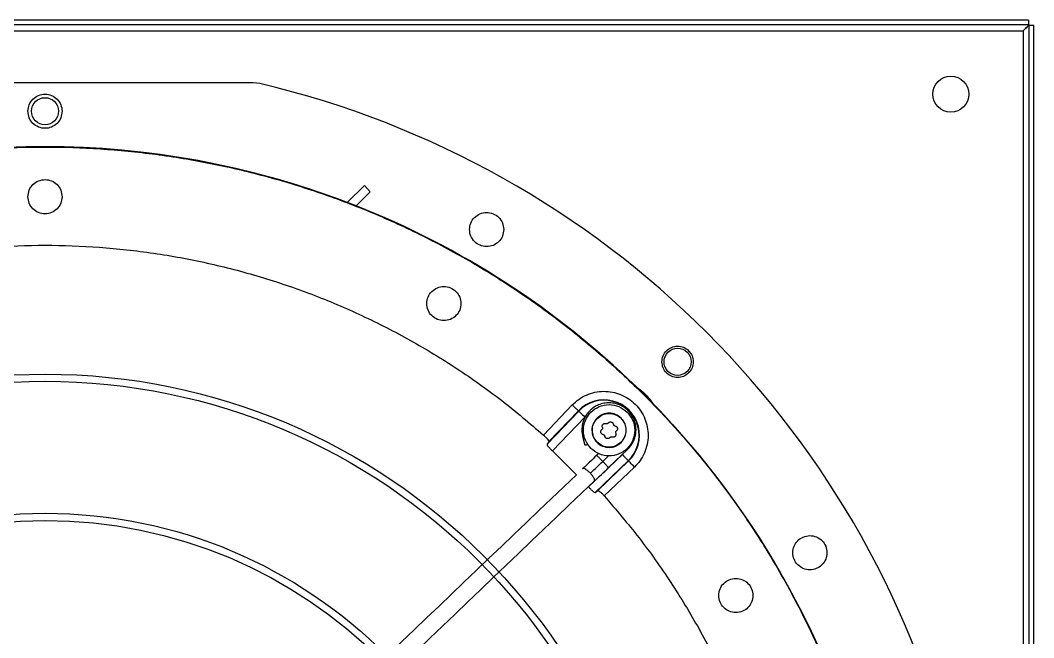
# Model space of a CAD drawing. Header units: inches. Extents: x 547 to 857, y -2 to 194.
# Drawn here: x 643.71 to 657.71, y 71.22 to 79.76 of the extents above; entities that cross this region are included whole.
import ezdxf

# ---------------------------------------------------------------- set-up
doc = ezdxf.new("R2010")
doc.units = ezdxf.units.IN
doc.header["$MEASUREMENT"] = 0

msp = doc.modelspace()

# ---------------------------------------------------------------- linework, layer by layer
at = {"linetype": 'Continuous', "lineweight": 25}
for p, q in [((657.6447, 79.7552), (630.6389, 79.7552)), ((657.6447, 79.6922), (630.6389, 79.6922)), ((657.6447, 79.7552), (657.6447, 79.6922)), ((630.7148, 79.6092), (657.5688, 79.6092)), ((657.5688, 79.6092), (657.5688, 52.3592)), ((657.7148, 79.6851), (657.6518, 79.6851)), ((657.6518, 52.2832), (657.6518, 79.6851)), ((657.7148, 52.2832), (657.7148, 79.6851)), ((646.9296, 78.8915), (641.1745, 78.8915)), ((647.02, 78.881), (646.9296, 78.8915)), ((648.2295, 77.2353), (648.4653, 77.4712)), ((648.4653, 77.4712), (648.5472, 77.386)), ((648.5472, 77.386), (648.3498, 77.1886)), ((650.9393, 74.0218), (651.3377, 74.4386)), ((650.9889, 73.8947), (651.4271, 74.3531)), ((651.0158, 73.9309), (651.4231, 74.357)), ((651.5124, 74.2715), (651.0644, 73.8028)), ((651.4231, 74.357), (651.4271, 74.3531)), ((651.4814, 74.0062), (651.5112, 73.884)), ((651.0158, 73.9309), (650.9889, 73.8947)), ((651.8401, 73.5721), (652.1049, 73.8252)), ((651.0644, 73.8028), (651.3944, 73.4729)), ((651.5618, 73.3054), (652.0305, 73.7534)), ((651.6537, 73.2299), (652.1121, 73.6681)), ((651.702, 73.7668), (651.6769, 73.7429)), ((651.7585, 73.6575), (651.8382, 73.7337)), ((652.1121, 73.6681), (652.116, 73.664)), ((652.116, 73.664), (651.6899, 73.2568)), ((652.1976, 73.5787), (651.7808, 73.1803)), ((651.6537, 73.2299), (651.6899, 73.2568))]:
    msp.add_line(p, q, dxfattribs=at)
at = {"linetype": 'Continuous', "lineweight": 25, "flags": 128}
for points in [[(651.4231, 74.357), (651.4212, 74.3588), (651.4161, 74.3636), (651.4082, 74.3712), (651.3975, 74.3814), (651.3847, 74.3937), (651.37, 74.4077), (651.3542, 74.4228), (651.3377, 74.4386)], [(651.4271, 74.3531), (651.429, 74.3513), (651.434, 74.3465), (651.442, 74.3389), (651.4526, 74.3287), (651.4655, 74.3164), (651.4801, 74.3024), (651.496, 74.2873), (651.5124, 74.2715)], [(652.0305, 73.7534), (652.0463, 73.737), (652.0614, 73.7211), (652.0754, 73.7065), (652.0877, 73.6936), (652.0979, 73.683), (652.1055, 73.675), (652.1103, 73.67), (652.1121, 73.6681)], [(652.1976, 73.5787), (652.1818, 73.5952), (652.1667, 73.611), (652.1527, 73.6256), (652.1404, 73.6385), (652.1302, 73.6491), (652.1226, 73.6571), (652.1178, 73.6622), (652.116, 73.664)]]:
    msp.add_lwpolyline(points, dxfattribs=at)
at = {"linetype": 'Continuous', "lineweight": 25}
for centre, radius in [((656.5688, 78.7342), 0.25), ((644.052, 78.4978), 0.1875), ((644.052, 66.293), 11.7126), ((652.7934, 75.0344), 0.1875), ((644.052, 66.293), 8.5704), ((644.052, 66.293), 8.472), ((644.052, 66.293), 6.6478), ((644.052, 66.293), 6.5493)]:
    msp.add_circle(centre, radius, dxfattribs=at)
for centre, radius, start, end in [((644.052, 66.293), 12.9331, 13.26667, 76.73333), ((644.052, 66.293), 11.7147, 69.09994, 110.90006), ((644.052, 66.293), 11.7147, 45.79736, 68.46866), ((651.7773, 74.0183), 0.4901, 313.70945, 136.29055), ((651.7773, 74.0183), 0.4845, 313.70945, 136.29055), ((644.052, 66.293), 11.7147, 21.53134, 44.20264)]:
    msp.add_arc(centre, radius, start, end, dxfattribs=at)
for points, knots in [([(657.6447, 79.6922), (657.6443, 79.6918), (657.6435, 79.6909), (657.6392, 79.6849), (657.6327, 79.6763), (657.6211, 79.6627), (657.5994, 79.6408), (657.5802, 79.6209), (657.5688, 79.6092)], [0, 0, 0, 0, 0.1202754, 0.2365964, 0.3512753, 0.4667359, 0.683958, 1, 1, 1, 1]), ([(657.5688, 79.6092), (657.5815, 79.6215), (657.6023, 79.6416), (657.6266, 79.6655), (657.6425, 79.6782), (657.6507, 79.6839), (657.6515, 79.6848), (657.6518, 79.6851)], [0, 0, 0, 0, 0.3427326, 0.5568104, 0.7264845, 0.8967102, 1, 1, 1, 1]), ([(643.8158, 78.4978), (643.8193, 78.5286), (643.8264, 78.5903), (643.8809, 78.669), (643.9591, 78.7216), (644.052, 78.7401), (644.145, 78.7216), (644.2232, 78.669), (644.2777, 78.5903), (644.2847, 78.5286), (644.2883, 78.4978)], [0, 0, 0, 0, 0.1245349, 0.2497054, 0.3748574, 0.4999969, 0.6251426, 0.7502946, 0.8754651, 1, 1, 1, 1]), ([(644.2883, 78.4978), (644.2846, 78.4665), (644.2774, 78.4044), (644.2224, 78.3258), (644.1444, 78.2737), (644.052, 78.2554), (643.9597, 78.2737), (643.8817, 78.3258), (643.8267, 78.4044), (643.8194, 78.4665), (643.8158, 78.4978)], [0, 0, 0, 0, 0.1262511, 0.2513295, 0.3756274, 0.5000031, 0.6243726, 0.7486705, 0.8737489, 1, 1, 1, 1]), ([(632.3425, 66.293), (632.3473, 66.5485), (632.357, 67.0594), (632.435, 67.8225), (632.5591, 68.5791), (632.7335, 69.3258), (632.956, 70.0596), (633.2261, 70.7773), (633.5426, 71.4757), (633.9041, 72.152), (634.309, 72.8031), (634.7556, 73.4264), (635.2421, 74.0192), (635.7662, 74.5788), (636.3259, 75.103), (636.9186, 75.5895), (637.5419, 76.0361), (638.1931, 76.441), (638.8694, 76.8025), (639.5678, 77.1189), (640.2855, 77.3891), (641.0192, 77.6116), (641.766, 77.7858), (642.5226, 77.9107), (643.2857, 77.9858), (644.052, 78.0109), (644.8184, 77.9858), (645.5815, 77.9107), (646.3381, 77.7858), (647.0849, 77.6116), (647.8186, 77.3891), (648.5363, 77.1189), (649.2347, 76.8025), (649.911, 76.441), (650.5622, 76.0361), (651.1854, 75.5895), (651.7782, 75.103), (652.3378, 74.5788), (652.862, 74.0192), (653.3485, 73.4264), (653.7951, 72.8031), (654.2, 72.152), (654.5615, 71.4757), (654.878, 70.7773), (655.1481, 70.0596), (655.3706, 69.3258), (655.5449, 68.5791), (655.6691, 67.8225), (655.7471, 67.0594), (655.7567, 66.5485), (655.7616, 66.293)], [0, 0, 0, 0, 0.0208333, 0.0416667, 0.0625, 0.0833333, 0.1041667, 0.125, 0.1458333, 0.1666667, 0.1875, 0.2083334, 0.2291667, 0.25, 0.2708334, 0.2916666, 0.3125, 0.3333333, 0.3541667, 0.375, 0.3958333, 0.4166666, 0.4375001, 0.4583333, 0.4791667, 0.5, 0.5208333, 0.5416667, 0.5625, 0.5833334, 0.6041667, 0.625, 0.6458334, 0.6666667, 0.6875, 0.7083334, 0.7291667, 0.75, 0.7708333, 0.7916667, 0.8125, 0.8333333, 0.8541667, 0.875, 0.8958333, 0.9166667, 0.9375, 0.9583333, 0.9791667, 1, 1, 1, 1]), ([(643.8158, 77.3167), (643.8194, 77.3476), (643.8265, 77.4094), (643.8811, 77.488), (643.9592, 77.5406), (644.052, 77.559), (644.1449, 77.5406), (644.223, 77.488), (644.2776, 77.4094), (644.2847, 77.3476), (644.2883, 77.3167)], [0, 0, 0, 0, 0.1249991, 0.2500007, 0.3749975, 0.4999969, 0.6250025, 0.7499993, 0.8750009, 1, 1, 1, 1]), ([(644.2883, 77.3167), (644.2847, 77.2857), (644.2776, 77.2239), (644.223, 77.1453), (644.1449, 77.0927), (644.052, 77.0743), (643.9592, 77.0927), (643.8811, 77.1453), (643.8265, 77.2239), (643.8194, 77.2857), (643.8158, 77.3167)], [0, 0, 0, 0, 0.1249991, 0.2500007, 0.3749975, 0.5000031, 0.6250025, 0.7499993, 0.8750009, 1, 1, 1, 1]), ([(649.9182, 76.8626), (649.9216, 76.893), (649.9285, 76.9541), (649.9821, 77.0327), (650.0599, 77.0859), (650.153, 77.105), (650.2463, 77.087), (650.3249, 77.0346), (650.3799, 76.9557), (650.387, 76.8937), (650.3906, 76.8626)], [0, 0, 0, 0, 0.1228082, 0.2472162, 0.3726972, 0.4981629, 0.6236178, 0.749069, 0.8745261, 1, 1, 1, 1]), ([(650.3906, 76.8626), (650.387, 76.8314), (650.3798, 76.769), (650.3242, 76.69), (650.2455, 76.638), (650.1527, 76.6203), (650.0604, 76.6392), (649.9829, 76.6919), (649.9288, 76.7703), (649.9217, 76.8318), (649.9182, 76.8626)], [0, 0, 0, 0, 0.1262372, 0.2524755, 0.3778371, 0.5021795, 0.6265873, 0.7511305, 0.8754503, 1, 1, 1, 1]), ([(637.1648, 74.0218), (637.3558, 74.185), (637.7379, 74.5113), (638.3542, 74.9463), (638.9981, 75.3384), (639.6694, 75.6818), (640.3638, 75.9757), (641.0777, 76.2183), (641.8074, 76.4083), (642.549, 76.5448), (643.2985, 76.6269), (644.052, 76.6544), (644.8056, 76.6269), (645.5551, 76.5448), (646.2967, 76.4083), (647.0264, 76.2183), (647.7403, 75.9757), (648.4347, 75.6818), (649.106, 75.3384), (649.7499, 74.9463), (650.3662, 74.5113), (650.7483, 74.185), (650.9393, 74.0218)], [0, 0, 0, 0, 0.04999991, 0.09999992, 0.14999988, 0.19999993, 0.25, 0.30000004, 0.35000001, 0.40000012, 0.45000007, 0.49999985, 0.54999995, 0.5999999, 0.65000001, 0.69999997, 0.75000002, 0.80000009, 0.85, 0.89999996, 0.94999997, 1, 1, 1, 1]), ([(649.3276, 75.8398), (649.3312, 75.8707), (649.3383, 75.9325), (649.3929, 76.0112), (649.471, 76.0637), (649.5639, 76.0821), (649.6567, 76.0637), (649.7348, 76.0112), (649.7894, 75.9325), (649.7965, 75.8707), (649.8001, 75.8398)], [0, 0, 0, 0, 0.1249991, 0.2499995, 0.3750006, 0.5, 0.6249994, 0.7500005, 0.8750009, 1, 1, 1, 1]), ([(649.8001, 75.8398), (649.7965, 75.8089), (649.7894, 75.747), (649.7348, 75.6684), (649.6567, 75.6158), (649.5639, 75.5974), (649.471, 75.6158), (649.3929, 75.6684), (649.3383, 75.747), (649.3312, 75.8089), (649.3276, 75.8398)], [0, 0, 0, 0, 0.1249998, 0.2499996, 0.3750006, 0.5, 0.6249994, 0.7500004, 0.8750002, 1, 1, 1, 1]), ([(652.5769, 75.0344), (652.5801, 75.0623), (652.5864, 75.1183), (652.6355, 75.1902), (652.7065, 75.239), (652.7918, 75.2567), (652.8775, 75.2402), (652.9496, 75.1921), (653.0001, 75.1198), (653.0067, 75.0629), (653.01, 75.0344)], [0, 0, 0, 0, 0.1231631, 0.246863, 0.3721336, 0.4977232, 0.6232986, 0.7488632, 0.8744251, 1, 1, 1, 1]), ([(653.01, 75.0344), (653.0067, 75.0059), (653.0001, 74.9487), (652.9492, 74.8763), (652.877, 74.8285), (652.7918, 74.8123), (652.7072, 74.8297), (652.6362, 74.878), (652.5866, 74.9499), (652.5801, 75.0063), (652.5769, 75.0344)], [0, 0, 0, 0, 0.1259762, 0.2519645, 0.3777906, 0.502428, 0.6266806, 0.7512172, 0.8757515, 1, 1, 1, 1]), ([(652.2195, 74.6911), (652.2638, 74.6585), (652.3524, 74.5934), (652.4175, 74.5048), (652.4501, 74.4605)], [0, 0, 0, 0, 0.4999994, 1, 1, 1, 1]), ([(651.3377, 74.4386), (651.3665, 74.4655), (651.4252, 74.5203), (651.5325, 74.5793), (651.65, 74.6174), (651.7723, 74.6305), (651.8923, 74.6195), (652.0073, 74.5856), (652.1147, 74.5293), (652.2104, 74.4513), (652.2883, 74.3557), (652.3446, 74.2483), (652.3785, 74.1333), (652.3895, 74.0133), (652.3764, 73.891), (652.3383, 73.7735), (652.2793, 73.6662), (652.2245, 73.6075), (652.1976, 73.5787)], [0, 0, 0, 0, 0.0609957, 0.1240612, 0.1879934, 0.2514901, 0.3132975, 0.3737126, 0.4362133, 0.4999997, 0.5637869, 0.6262871, 0.6867027, 0.7485096, 0.812006, 0.875939, 0.9390046, 1, 1, 1, 1]), ([(652.1034, 73.8237), (652.1224, 73.8444), (652.1584, 73.8835), (652.1927, 73.9509), (652.212, 74.0138), (652.2211, 74.0829), (652.2168, 74.1564), (652.1947, 74.2341), (652.1581, 74.3037), (652.1069, 74.365), (652.0436, 74.4143), (651.9713, 74.4491), (651.8933, 74.4678), (651.8136, 74.4696), (651.7374, 74.455), (651.6797, 74.4311), (651.6383, 74.4065), (651.6066, 74.3833), (651.5724, 74.3519), (651.5363, 74.3082), (651.5025, 74.2502), (651.4774, 74.177), (651.4661, 74.0893), (651.4778, 74.0285), (651.4839, 73.9964)], [0, 0, 0, 0, 0.0533824, 0.1009318, 0.1426412, 0.1785045, 0.2332103, 0.2817662, 0.3315126, 0.3821073, 0.4327365, 0.4833669, 0.5339956, 0.5846264, 0.6342116, 0.6807432, 0.7028677, 0.7260274, 0.7553999, 0.7912976, 0.8337155, 0.8826453, 0.9380769, 1, 1, 1, 1]), ([(651.5964, 73.8374), (651.5673, 73.8739), (651.5093, 73.947), (651.4838, 74.0884), (651.5109, 74.2269), (651.5899, 74.345), (651.7079, 74.4239), (651.8465, 74.451), (651.9878, 74.4255), (652.0609, 74.3675), (652.0975, 74.3385)], [0, 0, 0, 0, 0.1250003, 0.2500002, 0.3750002, 0.5000005, 0.625, 0.7499994, 0.8749987, 1, 1, 1, 1]), ([(652.0975, 74.3385), (652.1265, 74.3019), (652.1845, 74.2288), (652.21, 74.0874), (652.1829, 73.9489), (652.104, 73.8308), (651.9859, 73.7519), (651.8474, 73.7248), (651.706, 73.7503), (651.6329, 73.8083), (651.5964, 73.8374)], [0, 0, 0, 0, 0.1249995, 0.2499998, 0.3750001, 0.4999996, 0.625001, 0.7500007, 0.8750004, 1, 1, 1, 1]), ([(651.6799, 74.2549), (651.6605, 74.2306), (651.6218, 74.1818), (651.6049, 74.0876), (651.6229, 73.9952), (651.6755, 73.9165), (651.7542, 73.8639), (651.8466, 73.8459), (651.9408, 73.8628), (651.9896, 73.9015), (652.014, 73.9209)], [0, 0, 0, 0, 0.1250014, 0.2500011, 0.3750001, 0.5000022, 0.6250005, 0.7499998, 0.874999, 1, 1, 1, 1]), ([(652.0115, 73.9233), (651.9875, 73.9042), (651.9395, 73.8661), (651.8466, 73.8494), (651.7556, 73.8672), (651.678, 73.919), (651.6262, 73.9966), (651.6084, 74.0876), (651.6251, 74.1805), (651.6633, 74.2285), (651.6823, 74.2525)], [0, 0, 0, 0, 0.1249992, 0.2500012, 0.3750002, 0.500002, 0.6250005, 0.750001, 0.8750015, 1, 1, 1, 1]), ([(652.014, 73.9209), (652.0333, 73.9452), (652.072, 73.994), (652.089, 74.0882), (652.0709, 74.1806), (652.0183, 74.2593), (651.9396, 74.3119), (651.8472, 74.33), (651.753, 74.313), (651.7043, 74.2743), (651.6799, 74.2549)], [0, 0, 0, 0, 0.12500061, 0.25000046, 0.37500109, 0.50000103, 0.6250023, 0.75000184, 0.87500138, 1, 1, 1, 1]), ([(651.6823, 74.2525), (651.7063, 74.2716), (651.7544, 74.3097), (651.8472, 74.3264), (651.9382, 74.3086), (652.0158, 74.2568), (652.0677, 74.1792), (652.0855, 74.0882), (652.0687, 73.9954), (652.0306, 73.9473), (652.0115, 73.9233)], [0, 0, 0, 0, 0.1250018, 0.25, 0.3750014, 0.5000005, 0.6250003, 0.7500003, 0.8750002, 1, 1, 1, 1]), ([(651.7665, 74.0278), (651.7623, 74.0288), (651.7545, 74.0305), (651.7445, 74.0374), (651.737, 74.0463), (651.7323, 74.0572), (651.7309, 74.069), (651.733, 74.0805), (651.7382, 74.0914), (651.7441, 74.0968), (651.7472, 74.0997)], [0, 0, 0, 0, 0.1362365, 0.2545995, 0.379595, 0.5000201, 0.6204092, 0.7454425, 0.8637692, 1, 1, 1, 1]), ([(651.7547, 74.1275), (651.7554, 74.125), (651.7569, 74.1202), (651.756, 74.1123), (651.7529, 74.105), (651.7491, 74.1015), (651.7472, 74.0997)], [0, 0, 0, 0, 0.2539608, 0.4968323, 0.7441303, 1, 1, 1, 1]), ([(651.7547, 74.1275), (651.7534, 74.1316), (651.751, 74.1392), (651.752, 74.1513), (651.7558, 74.1624), (651.7609, 74.1685), (651.7634, 74.1714)], [0, 0, 0, 0, 0.27248808, 0.5091998, 0.75921108, 1, 1, 1, 1]), ([(651.7634, 74.1714), (651.7664, 74.1739), (651.7724, 74.179), (651.7835, 74.1828), (651.7956, 74.1838), (651.8032, 74.1814), (651.8073, 74.1802)], [0, 0, 0, 0, 0.2407779, 0.4908172, 0.7274697, 1, 1, 1, 1]), ([(651.8351, 74.1876), (651.8333, 74.1857), (651.8298, 74.1819), (651.8226, 74.1788), (651.8147, 74.1779), (651.8098, 74.1794), (651.8073, 74.1802)], [0, 0, 0, 0, 0.2560671, 0.5001415, 0.7439934, 1, 1, 1, 1]), ([(651.8351, 74.1876), (651.838, 74.1907), (651.8434, 74.1966), (651.8544, 74.2019), (651.8659, 74.2039), (651.8776, 74.2025), (651.8885, 74.1979), (651.8974, 74.1903), (651.9043, 74.1803), (651.9061, 74.1725), (651.907, 74.1683)], [0, 0, 0, 0, 0.136208, 0.2545473, 0.3795528, 0.4999735, 0.6203654, 0.7453826, 0.8637258, 1, 1, 1, 1]), ([(651.9273, 74.148), (651.9248, 74.1486), (651.9198, 74.1497), (651.9135, 74.1545), (651.9088, 74.1608), (651.9076, 74.1658), (651.907, 74.1683)], [0, 0, 0, 0, 0.2560537, 0.5000034, 0.743964, 1, 1, 1, 1]), ([(651.9273, 74.148), (651.9315, 74.1471), (651.9393, 74.1453), (651.9493, 74.1384), (651.9569, 74.1295), (651.9616, 74.1186), (651.9629, 74.1069), (651.9609, 74.0953), (651.9556, 74.0843), (651.9497, 74.0789), (651.9466, 74.0761)], [0, 0, 0, 0, 0.1362536, 0.2546116, 0.3796065, 0.5000111, 0.6215282, 0.7440013, 0.8664885, 1, 1, 1, 1]), ([(650.9393, 74.0218), (650.9503, 74.0116), (650.9727, 73.9909), (650.999, 73.9622), (651.0158, 73.9397), (651.0158, 73.9338), (651.0158, 73.9309)], [0, 0, 0, 0, 0.2442302, 0.496399, 0.7471999, 1, 1, 1, 1]), ([(651.4816, 74.0055), (651.483, 74.0058), (651.4852, 74.0064), (651.5011, 74.0103), (651.5077, 74.0119)], [0, 0, 0, 0, 0.5873208, 1, 1, 1, 1]), ([(651.7665, 74.0278), (651.7691, 74.0272), (651.774, 74.0261), (651.7804, 74.0214), (651.7851, 74.015), (651.7862, 74.01), (651.7868, 74.0075)], [0, 0, 0, 0, 0.2560498, 0.4999957, 0.743968, 1, 1, 1, 1]), ([(651.8588, 73.9882), (651.8559, 73.9851), (651.8504, 73.9792), (651.8395, 73.9739), (651.828, 73.9719), (651.8162, 73.9733), (651.8053, 73.9779), (651.7964, 73.9855), (651.7895, 73.9955), (651.7878, 74.0033), (651.7868, 74.0075)], [0, 0, 0, 0, 0.1362283, 0.2545639, 0.3795683, 0.4999637, 0.6203747, 0.7453721, 0.8637327, 1, 1, 1, 1]), ([(651.8588, 73.9882), (651.8605, 73.9901), (651.864, 73.9939), (651.8713, 73.997), (651.8791, 73.9979), (651.884, 73.9964), (651.8865, 73.9957)], [0, 0, 0, 0, 0.2560763, 0.5001028, 0.7439757, 1, 1, 1, 1]), ([(651.9304, 74.0044), (651.9275, 74.0019), (651.9215, 73.9968), (651.9103, 73.993), (651.8982, 73.992), (651.8906, 73.9944), (651.8865, 73.9957)], [0, 0, 0, 0, 0.2408302, 0.4908705, 0.7275207, 1, 1, 1, 1]), ([(651.9392, 74.0483), (651.9404, 74.0444), (651.9428, 74.0367), (651.9419, 74.0245), (651.9379, 74.0132), (651.9329, 74.0073), (651.9304, 74.0044)], [0, 0, 0, 0, 0.2632983, 0.5150922, 0.7636713, 1, 1, 1, 1]), ([(651.9392, 74.0483), (651.9384, 74.0508), (651.9369, 74.0557), (651.9378, 74.0635), (651.9409, 74.0708), (651.9447, 74.0743), (651.9466, 74.0761)], [0, 0, 0, 0, 0.2559765, 0.4998978, 0.7439275, 1, 1, 1, 1]), ([(650.9889, 73.8947), (650.9889, 73.8918), (650.9889, 73.886), (651.0055, 73.8634), (651.0316, 73.8344), (651.0536, 73.8133), (651.0644, 73.8028)], [0, 0, 0, 0, 0.25262762, 0.50325339, 0.75521812, 1, 1, 1, 1]), ([(651.5127, 73.8844), (651.5123, 73.8843), (651.5107, 73.8839), (651.5216, 73.8866), (651.5381, 73.8906), (651.5533, 73.8943), (651.5576, 73.8953)], [0, 0, 0, 0, 0.1242213, 0.4894435, 0.8549811, 1, 1, 1, 1]), ([(652.1034, 73.8237), (652.1028, 73.8242), (652.1022, 73.8249), (652.0945, 73.8329), (652.0931, 73.8344)], [0, 0, 0, 0, 0.8130058, 1, 1, 1, 1]), ([(651.6769, 73.7429), (651.6436, 73.7111), (651.5771, 73.6475), (651.5128, 73.5861), (651.4807, 73.5554)], [0, 0, 0, 0, 0.5, 1, 1, 1, 1]), ([(651.7585, 73.6575), (651.7481, 73.6684), (651.7274, 73.6901), (651.7004, 73.7183), (651.6808, 73.7388), (651.6782, 73.7415), (651.6769, 73.7429)], [0, 0, 0, 0, 0.2429525, 0.4858993, 0.7429504, 1, 1, 1, 1]), ([(651.5879, 73.4944), (651.5771, 73.505), (651.5556, 73.526), (651.523, 73.5488), (651.4949, 73.5612), (651.4854, 73.5573), (651.4807, 73.5554)], [0, 0, 0, 0, 0.2429509, 0.4859049, 0.7429536, 1, 1, 1, 1]), ([(651.5879, 73.4944), (651.6192, 73.5244), (651.6752, 73.5779), (651.7331, 73.6332), (651.7585, 73.6575)], [0, 0, 0, 0, 0.5599009, 1, 1, 1, 1]), ([(651.6439, 73.3846), (651.676, 73.4153), (651.7403, 73.4767), (651.8068, 73.5403), (651.8401, 73.5721)], [0, 0, 0, 0, 0.49999688, 1, 1, 1, 1]), ([(651.8401, 73.5721), (651.8388, 73.5735), (651.8362, 73.5762), (651.8167, 73.5967), (651.7897, 73.6249), (651.7689, 73.6466), (651.7585, 73.6575)], [0, 0, 0, 0, 0.2570507, 0.5140955, 0.7570486, 1, 1, 1, 1]), ([(651.3943, 73.4729), (649.554, 71.7142), (647.7136, 69.9555), (645.8733, 68.1968), (645.7601, 68.0886), (645.537, 67.8755), (645.2048, 67.558), (644.9578, 67.322), (644.7934, 67.1649), (644.7112, 67.0863), (644.6248, 67.0037), (644.5657, 66.9472), (644.5333, 66.9163)], [-4.1105294, -4.1105294, -4.1105294, -4.1105294, 0, 0, 0, 0.2528246, 0.4982351, 0.7409713, 0.8035953, 0.8647041, 0.924154, 0.9963735, 0.9963735, 0.9963735, 0.9963735]), ([(644.6965, 66.7455), (644.7205, 66.7685), (644.7768, 66.8222), (644.865, 66.9065), (644.9613, 66.9986), (645.0585, 67.0915), (645.1569, 67.1855), (645.3251, 67.3462), (645.5633, 67.5738), (645.8256, 67.8245), (645.986, 67.9778), (646.0434, 68.0327), (646.0434, 68.0327), (646.0434, 68.0327), (646.0434, 68.0327), (647.9111, 69.8186), (649.7787, 71.6046), (651.6463, 73.3905)], [0.0036723, 0.0036723, 0.0036723, 0.0036723, 0.0570282, 0.1283208, 0.1993194, 0.2706881, 0.3438843, 0.4175641, 0.6437447, 0.8722989, 1, 1, 1, 1, 1, 1, 5.1531428, 5.1531428, 5.1531428, 5.1531428]), ([(651.6439, 73.3846), (651.646, 73.3892), (651.6503, 73.3985), (651.6392, 73.4271), (651.618, 73.4608), (651.5979, 73.4832), (651.5879, 73.4944)], [0, 0, 0, 0, 0.2570484, 0.5140962, 0.7570465, 1, 1, 1, 1]), ([(651.5618, 73.3054), (651.5723, 73.2945), (651.5934, 73.2725), (651.6224, 73.2465), (651.645, 73.2299), (651.6508, 73.2299), (651.6537, 73.2299)], [0, 0, 0, 0, 0.2447869, 0.4967516, 0.7473742, 1, 1, 1, 1]), ([(651.6899, 73.2568), (651.6928, 73.2568), (651.6987, 73.2568), (651.7212, 73.24), (651.7499, 73.2137), (651.7706, 73.1913), (651.7808, 73.1803)], [0, 0, 0, 0, 0.252798, 0.5035995, 0.7557665, 1, 1, 1, 1]), ([(651.7808, 73.1803), (651.944, 72.9892), (652.2703, 72.6072), (652.7053, 71.9909), (653.0974, 71.347), (653.4408, 70.6756), (653.7348, 69.9813), (653.9773, 69.2673), (654.1675, 68.5377), (654.3031, 67.7961), (654.3884, 67.0466), (654.399, 66.5442), (654.4042, 66.293)], [0, 0, 0, 0, 0.1, 0.1999999, 0.3, 0.4, 0.5, 0.6, 0.7, 0.8, 0.9, 1, 1, 1, 1]), ([(654.3854, 72.3954), (654.3889, 72.426), (654.3958, 72.4871), (654.4493, 72.5653), (654.5266, 72.6184), (654.6195, 72.6378), (654.7131, 72.62), (654.7919, 72.5676), (654.8471, 72.4887), (654.8543, 72.4265), (654.8579, 72.3954)], [0, 0, 0, 0, 0.1236678, 0.246955, 0.3715494, 0.4972579, 0.622959, 0.7486425, 0.8743191, 1, 1, 1, 1]), ([(654.8579, 72.3954), (654.8543, 72.3643), (654.8471, 72.302), (654.7917, 72.223), (654.7128, 72.1707), (654.6198, 72.1531), (654.5276, 72.1721), (654.4502, 72.2246), (654.396, 72.303), (654.3889, 72.3646), (654.3854, 72.3954)], [0, 0, 0, 0, 0.1258787, 0.2517706, 0.3776737, 0.5027418, 0.6267389, 0.7509527, 0.8756046, 1, 1, 1, 1]), ([(653.3626, 71.8048), (653.3661, 71.8358), (653.3732, 71.8976), (653.4278, 71.9762), (653.5059, 72.0288), (653.5988, 72.0472), (653.6916, 72.0288), (653.7697, 71.9762), (653.8243, 71.8976), (653.8315, 71.8358), (653.835, 71.8048)], [0, 0, 0, 0, 0.12500056, 0.25000043, 0.37499897, 0.50000156, 0.62500103, 0.74999957, 0.87499944, 1, 1, 1, 1]), ([(653.835, 71.8048), (653.8315, 71.7739), (653.8243, 71.7121), (653.7697, 71.6335), (653.6916, 71.5809), (653.5988, 71.5625), (653.5059, 71.5809), (653.4278, 71.6335), (653.3732, 71.7121), (653.3661, 71.7739), (653.3626, 71.8048)], [0, 0, 0, 0, 0.12500056, 0.25000043, 0.37499897, 0.49999844, 0.62500103, 0.74999957, 0.87499944, 1, 1, 1, 1])]:
    msp.add_open_spline(points, degree=3, knots=knots, dxfattribs=at)

doc.saveas('drawing.dxf')
